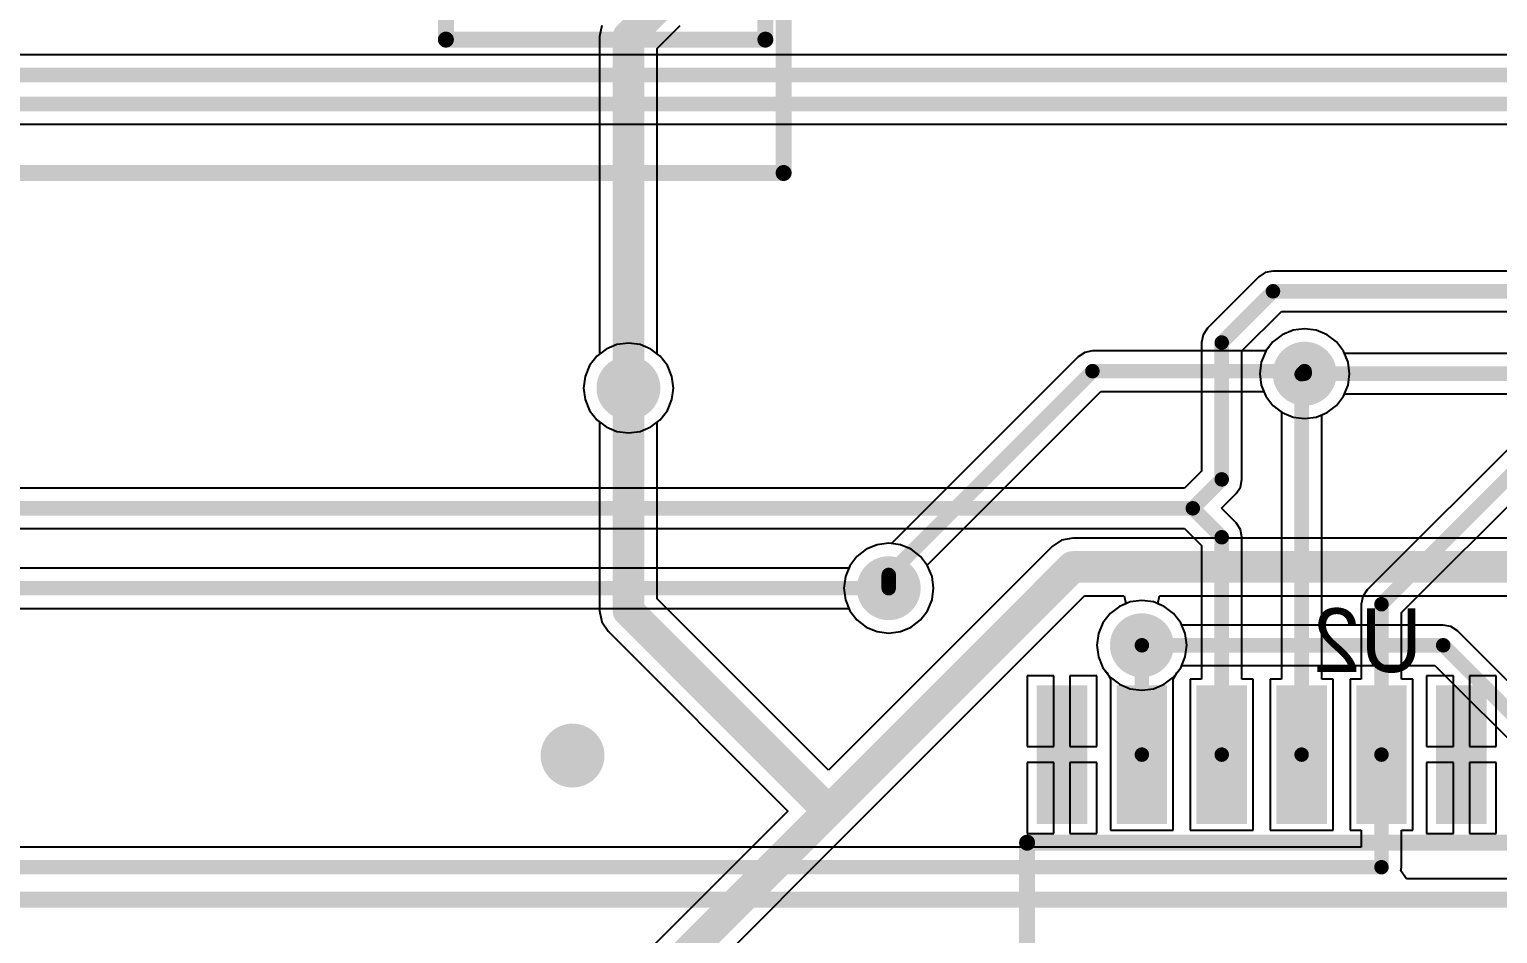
# Model space of a CAD drawing. Header units: millimetres. Extents: x -0.4 to 7.76, y -3.34 to 0.42.
# Drawn here: x 3.158 to 4.077, y -2.164 to -1.598 of the extents above; entities that cross this region are included whole.
import ezdxf

# ---------------------------------------------------------------- set-up
doc = ezdxf.new("R2010")
doc.units = ezdxf.units.MM
doc.header["$MEASUREMENT"] = 0
for name, color, linetype in [('BottomLayer', 5, 'Continuous'), ('BottomOverlay', 54, 'Continuous'), ('BottomPaste', 16, 'Continuous'), ('BottomSolder', 6, 'Continuous'), ('MultiLayer', 9, 'Continuous'), ('TopLayer', 1, 'Continuous'), ('ViaHoleLayer', 16, 'Continuous')]:
    doc.layers.add(name, color=color, linetype=linetype)

# ---------------------------------------------------------------- blocks, each defined once
blk = doc.blocks.new('ESP_01_ESP8266_B_9')
at = {"layer": 'BottomOverlay', "const_width": 0.01}
for points in [[(0.28543, 0.49213), (-0.28543, 0.49213)], [(0.28543, -0.49213), (0.28543, 0.49213)], [(0.20197, 0.48071), (-0.19804, 0.48071)], [(0.20197, 0.28071), (0.20197, 0.48071)], [(0.20197, 0.28071), (-0.19804, 0.28071)]]:
    blk.add_lwpolyline(points, dxfattribs=at)
at = {"layer": 'BottomOverlay', "const_width": 0.005}
for points in [[(0.28293, 0.49213, 1), (0.28793, 0.49213, 1)], [(0.28293, 0.49213, 1), (0.28793, 0.49213, 1)], [(0.19947, 0.48071, 1), (0.20447, 0.48071, 1)], [(0.19947, 0.48071, 1), (0.20447, 0.48071, 1)], [(0.19947, 0.28071, 1), (0.20447, 0.28071, 1)], [(0.19947, 0.28071, 1), (0.20447, 0.28071, 1)]]:
    blk.add_lwpolyline(points, format="xyb", close=True, dxfattribs=at)
blk = doc.blocks.new('MCP3008_I_SL_B_19')
at = {"layer": 'BottomLayer'}
for points in [[(-0.14567, 0.16319), (-0.06693, 0.16319), (-0.14567, 0.18681), (-0.06693, 0.18681)], [(0.06693, 0.16319), (0.14567, 0.16319), (0.06693, 0.18681), (0.14567, 0.18681)], [(-0.14567, 0.11319), (-0.06693, 0.11319), (-0.14567, 0.13681), (-0.06693, 0.13681)], [(0.06693, 0.11319), (0.14567, 0.11319), (0.06693, 0.13681), (0.14567, 0.13681)], [(-0.14567, 0.06319), (-0.06693, 0.06319), (-0.14567, 0.08681), (-0.06693, 0.08681)], [(0.06693, 0.06319), (0.14567, 0.06319), (0.06693, 0.08681), (0.14567, 0.08681)], [(-0.14567, 0.01319), (-0.06693, 0.01319), (-0.14567, 0.03681), (-0.06693, 0.03681)], [(0.06693, 0.01319), (0.14567, 0.01319), (0.06693, 0.03681), (0.14567, 0.03681)], [(-0.14567, -0.03681), (-0.06693, -0.03681), (-0.14567, -0.01319), (-0.06693, -0.01319)], [(0.06693, -0.03681), (0.14567, -0.03681), (0.06693, -0.01319), (0.14567, -0.01319)], [(-0.14567, -0.08681), (-0.06693, -0.08681), (-0.14567, -0.06319), (-0.06693, -0.06319)], [(0.06693, -0.08681), (0.14567, -0.08681), (0.06693, -0.06319), (0.14567, -0.06319)], [(-0.14567, -0.13681), (-0.06693, -0.13681), (-0.14567, -0.11319), (-0.06693, -0.11319)], [(0.06693, -0.13681), (0.14567, -0.13681), (0.06693, -0.11319), (0.14567, -0.11319)], [(-0.14567, -0.18681), (-0.06693, -0.18681), (-0.14567, -0.16319), (-0.06693, -0.16319)], [(0.06693, -0.18681), (0.14567, -0.18681), (0.06693, -0.16319), (0.14567, -0.16319)]]:
    blk.add_solid(points, dxfattribs=at)
at = {"layer": 'BottomOverlay', "const_width": 0.01}
for points in [[(-0.05119, 0.19683), (0.05119, 0.19683)], [(-0.05119, 0.19683), (-0.05119, -0.19684)], [(0.05119, 0.19683), (0.05119, -0.19684)], [(-0.05119, -0.19684), (-0.01969, -0.19684)], [(0.01969, -0.19684), (0.05119, -0.19684)]]:
    blk.add_lwpolyline(points, dxfattribs=at)
at = {"layer": 'BottomOverlay', "const_width": 0.005}
for points in [[(-0.05369, 0.19683, 1), (-0.04869, 0.19683, 1)], [(-0.05369, 0.19683, 1), (-0.04869, 0.19683, 1)], [(0.04869, 0.19683, 1), (0.05369, 0.19683, 1)], [(0.04869, 0.19683, 1), (0.05369, 0.19683, 1)], [(-0.05369, -0.19684, 1), (-0.04869, -0.19684, 1)], [(-0.05369, -0.19684, 1), (-0.04869, -0.19684, 1)], [(-0.02219, -0.19684, 1), (-0.01719, -0.19684, 1)], [(-0.02219, -0.19685, 1), (-0.01719, -0.19685, 1)], [(0.01719, -0.19684, 1), (0.02219, -0.19684, 1)], [(0.01719, -0.19685, 1), (0.02219, -0.19685, 1)], [(0.04869, -0.19684, 1), (0.05369, -0.19684, 1)], [(0.04869, -0.19684, 1), (0.05369, -0.19684, 1)]]:
    blk.add_lwpolyline(points, format="xyb", close=True, dxfattribs=at)
at = {"layer": 'BottomOverlay', "const_width": 0.01}
blk.add_lwpolyline([(-0.01969, -0.19685, -1), (0.01969, -0.19685)], format="xyb", dxfattribs=at)
at = {"layer": 'BottomPaste'}
for points in [[(-0.14567, 0.16319), (-0.06693, 0.16319), (-0.14567, 0.18681), (-0.06693, 0.18681)], [(0.06693, 0.16319), (0.14567, 0.16319), (0.06693, 0.18681), (0.14567, 0.18681)], [(-0.14567, 0.11319), (-0.06693, 0.11319), (-0.14567, 0.13681), (-0.06693, 0.13681)], [(0.06693, 0.11319), (0.14567, 0.11319), (0.06693, 0.13681), (0.14567, 0.13681)], [(-0.14567, 0.06319), (-0.06693, 0.06319), (-0.14567, 0.08681), (-0.06693, 0.08681)], [(0.06693, 0.06319), (0.14567, 0.06319), (0.06693, 0.08681), (0.14567, 0.08681)], [(-0.14567, 0.01319), (-0.06693, 0.01319), (-0.14567, 0.03681), (-0.06693, 0.03681)], [(0.06693, 0.01319), (0.14567, 0.01319), (0.06693, 0.03681), (0.14567, 0.03681)], [(-0.14567, -0.03681), (-0.06693, -0.03681), (-0.14567, -0.01319), (-0.06693, -0.01319)], [(0.06693, -0.03681), (0.14567, -0.03681), (0.06693, -0.01319), (0.14567, -0.01319)], [(-0.14567, -0.08681), (-0.06693, -0.08681), (-0.14567, -0.06319), (-0.06693, -0.06319)], [(0.06693, -0.08681), (0.14567, -0.08681), (0.06693, -0.06319), (0.14567, -0.06319)], [(-0.14567, -0.13681), (-0.06693, -0.13681), (-0.14567, -0.11319), (-0.06693, -0.11319)], [(0.06693, -0.13681), (0.14567, -0.13681), (0.06693, -0.11319), (0.14567, -0.11319)], [(-0.14567, -0.18681), (-0.06693, -0.18681), (-0.14567, -0.16319), (-0.06693, -0.16319)], [(0.06693, -0.18681), (0.14567, -0.18681), (0.06693, -0.16319), (0.14567, -0.16319)]]:
    blk.add_solid(points, dxfattribs=at)
at = {"layer": 'BottomSolder'}
for points in [[(-0.14967, 0.15919), (-0.06293, 0.15919), (-0.14967, 0.19081), (-0.06293, 0.19081)], [(0.06293, 0.15919), (0.14967, 0.15919), (0.06293, 0.19081), (0.14967, 0.19081)], [(-0.14967, 0.10919), (-0.06293, 0.10919), (-0.14967, 0.14081), (-0.06293, 0.14081)], [(0.06293, 0.10919), (0.14967, 0.10919), (0.06293, 0.14081), (0.14967, 0.14081)], [(-0.14967, 0.05919), (-0.06293, 0.05919), (-0.14967, 0.09081), (-0.06293, 0.09081)], [(0.06293, 0.05919), (0.14967, 0.05919), (0.06293, 0.09081), (0.14967, 0.09081)], [(-0.14967, 0.00919), (-0.06293, 0.00919), (-0.14967, 0.04081), (-0.06293, 0.04081)], [(0.06293, 0.00919), (0.14967, 0.00919), (0.06293, 0.04081), (0.14967, 0.04081)], [(-0.14967, -0.04081), (-0.06293, -0.04081), (-0.14967, -0.00919), (-0.06293, -0.00919)], [(0.06293, -0.04081), (0.14967, -0.04081), (0.06293, -0.00919), (0.14967, -0.00919)], [(-0.14967, -0.09081), (-0.06293, -0.09081), (-0.14967, -0.05919), (-0.06293, -0.05919)], [(0.06293, -0.09081), (0.14967, -0.09081), (0.06293, -0.05919), (0.14967, -0.05919)], [(-0.14967, -0.14081), (-0.06293, -0.14081), (-0.14967, -0.10919), (-0.06293, -0.10919)], [(0.06293, -0.14081), (0.14967, -0.14081), (0.06293, -0.10919), (0.14967, -0.10919)], [(-0.14967, -0.19081), (-0.06293, -0.19081), (-0.14967, -0.15919), (-0.06293, -0.15919)], [(0.06293, -0.19081), (0.14967, -0.19081), (0.06293, -0.15919), (0.14967, -0.15919)]]:
    blk.add_solid(points, dxfattribs=at)

msp = doc.modelspace()

# ---------------------------------------------------------------- linework, layer by layer
at = {"layer": 'BottomLayer'}
for p, q in [((3.51604, -1.59576), (3.51467, -1.60268)), ((3.5508, -1.61016), (3.56506, -1.5959)), ((3.51467, -1.60268), (3.51467, -1.8014)), ((3.5508, -1.8014), (3.5508, -1.61016)), ((3.92726, -1.75318), (3.89517, -1.78527)), ((3.93136, -1.75044), (3.92726, -1.75318)), ((3.9362, -1.74948), (3.93136, -1.75044)), ((4.63442, -1.74948), (3.9362, -1.74948)), ((3.91675, -1.79945), (3.94143, -1.77477)), ((3.94143, -1.77477), (4.63442, -1.77477)), ((3.89243, -1.78937), (3.89146, -1.79421)), ((3.89517, -1.78527), (3.89243, -1.78937)), ((3.89243, -1.78937), (3.89243, -1.78937)), ((3.94195, -1.78935), (3.93612, -1.79382)), ((3.94873, -1.78654), (3.94195, -1.78935)), ((3.956, -1.78559), (3.94873, -1.78654)), ((3.96328, -1.78654), (3.956, -1.78559)), ((3.97006, -1.78935), (3.96328, -1.78654)), ((3.97588, -1.79382), (3.97006, -1.78935)), ((3.51467, -1.8014), (3.51285, -1.8028)), ((3.55261, -1.8028), (3.5508, -1.8014)), ((3.89146, -1.79421), (3.89146, -1.8746)), ((3.91675, -1.87984), (3.91675, -1.79945)), ((3.93166, -1.79964), (3.92885, -1.80642)), ((3.93612, -1.79382), (3.93166, -1.79964)), ((3.98035, -1.79964), (3.97588, -1.79382)), ((3.98094, -1.80106), (3.98035, -1.79964)), ((4.8327, -1.80106), (3.98094, -1.80106)), ((3.50838, -1.80862), (3.50558, -1.8154)), ((3.51285, -1.8028), (3.50838, -1.80862)), ((3.55708, -1.80862), (3.55261, -1.8028)), ((3.55989, -1.8154), (3.55708, -1.80862)), ((3.92885, -1.80642), (3.92789, -1.8137)), ((3.50558, -1.8154), (3.50462, -1.82268)), ((3.56085, -1.82268), (3.55989, -1.8154)), ((3.92789, -1.8137), (3.92885, -1.82098)), ((3.50462, -1.82268), (3.50558, -1.82995)), ((3.55989, -1.82995), (3.56085, -1.82268)), ((3.92885, -1.82098), (3.93166, -1.82776)), ((3.93166, -1.82776), (3.93612, -1.83358)), ((3.97588, -1.83358), (3.98035, -1.82776)), ((3.98035, -1.82776), (3.98094, -1.82634)), ((3.98094, -1.82634), (4.1108, -1.82634)), ((3.50558, -1.82995), (3.50838, -1.83673)), ((3.50838, -1.83673), (3.51285, -1.84256)), ((3.55261, -1.84256), (3.55708, -1.83673)), ((3.55708, -1.83673), (3.55989, -1.82995)), ((3.93612, -1.83358), (3.94146, -1.83768)), ((3.94146, -1.83768), (3.94146, -2.00484)), ((3.96675, -1.83942), (3.97006, -1.83805)), ((3.97006, -1.83805), (3.97588, -1.83358)), ((4.11287, -1.83134), (3.99517, -1.94905)), ((3.51285, -1.84256), (3.51868, -1.84703)), ((3.51868, -1.84703), (3.52546, -1.84983)), ((3.54001, -1.84983), (3.54679, -1.84703)), ((3.54679, -1.84703), (3.55261, -1.84256)), ((3.96675, -2.00484), (3.96675, -1.83942)), ((3.52546, -1.84983), (3.53273, -1.85079)), ((3.53273, -1.85079), (3.54001, -1.84983)), ((4.01675, -1.96323), (4.13002, -1.84997)), ((3.89146, -1.8746), (3.88076, -1.88531)), ((3.91579, -1.88468), (3.91675, -1.87984)), ((3.88076, -1.88531), (2.79839, -1.88531)), ((3.90388, -1.89795), (3.91305, -1.88878)), ((3.91305, -1.88878), (3.91579, -1.88468)), ((3.91305, -1.90712), (3.90388, -1.89795)), ((2.79489, -1.9106), (3.88076, -1.9106)), ((3.88076, -1.9106), (3.89146, -1.9213)), ((3.91579, -1.91122), (3.91305, -1.90712)), ((3.91675, -1.91606), (3.91579, -1.91122)), ((3.68837, -1.9208), (3.68159, -1.9236)), ((3.69565, -1.91984), (3.68837, -1.9208)), ((3.70292, -1.9208), (3.69565, -1.91984)), ((3.7097, -1.9236), (3.70292, -1.9208)), ((3.91675, -2.00484), (3.91675, -1.91606)), ((3.67577, -1.92807), (3.6713, -1.9339)), ((3.68159, -1.9236), (3.67577, -1.92807)), ((3.71553, -1.92807), (3.7097, -1.9236)), ((3.71999, -1.9339), (3.71553, -1.92807)), ((3.89146, -1.9213), (3.89146, -2.00484)), ((3.67071, -1.93531), (2.78033, -1.93531)), ((3.6713, -1.9339), (3.67071, -1.93531)), ((3.7228, -1.94068), (3.71999, -1.9339)), ((3.72376, -1.94795), (3.7228, -1.94068)), ((3.7228, -1.95523), (3.72376, -1.94795)), ((3.71999, -1.96201), (3.7228, -1.95523)), ((3.84684, -1.9565), (3.84006, -1.95931)), ((3.85412, -1.95554), (3.84684, -1.9565)), ((3.86139, -1.9565), (3.85412, -1.95554)), ((3.86817, -1.95931), (3.86139, -1.9565)), ((3.99243, -1.95315), (3.99146, -1.95799)), ((3.99517, -1.94905), (3.99243, -1.95315)), ((2.77684, -1.9606), (3.67071, -1.9606)), ((3.67071, -1.9606), (3.6713, -1.96201)), ((3.6713, -1.96201), (3.67577, -1.96783)), ((3.71553, -1.96783), (3.71999, -1.96201)), ((3.83424, -1.96378), (3.82977, -1.9696)), ((3.84006, -1.95931), (3.83424, -1.96378)), ((3.874, -1.96378), (3.86817, -1.95931)), ((3.87847, -1.9696), (3.874, -1.96378)), ((3.99146, -1.95799), (3.99146, -2.00484)), ((4.01675, -2.00484), (4.01675, -1.96323)), ((3.67577, -1.96783), (3.68159, -1.9723)), ((3.68159, -1.9723), (3.68837, -1.97511)), ((3.68837, -1.97511), (3.69565, -1.97607)), ((3.69565, -1.97607), (3.70292, -1.97511)), ((3.70292, -1.97511), (3.7097, -1.9723)), ((3.7097, -1.9723), (3.71553, -1.96783)), ((3.82977, -1.9696), (3.82696, -1.97638)), ((3.88127, -1.97638), (3.87847, -1.9696)), ((3.82696, -1.97638), (3.826, -1.98366)), ((3.826, -1.98366), (3.82696, -1.99093)), ((3.88223, -1.98366), (3.88127, -1.97638)), ((3.88127, -1.99093), (3.88223, -1.98366)), ((3.82696, -1.99093), (3.82977, -1.99772)), ((3.87847, -1.99772), (3.88127, -1.99093)), ((3.79911, -2.00272), (3.7823, -2.00272)), ((3.7823, -2.00272), (3.7823, -2.04709)), ((3.79911, -2.04709), (3.79911, -2.00272)), ((3.82592, -2.00272), (3.80911, -2.00272)), ((3.80911, -2.00272), (3.80911, -2.04709)), ((3.82592, -2.04709), (3.82592, -2.00272)), ((3.82977, -1.99772), (3.83213, -2.00079)), ((3.83213, -2.00079), (3.83442, -2.00484)), ((3.87379, -2.00484), (3.8761, -2.0008)), ((3.8761, -2.0008), (3.87847, -1.99772)), ((4.04911, -2.00272), (4.0323, -2.00272)), ((4.0323, -2.00272), (4.0323, -2.04709)), ((4.04911, -2.04709), (4.04911, -2.00272)), ((4.07592, -2.00272), (4.05911, -2.00272)), ((4.05911, -2.00272), (4.05911, -2.04709)), ((4.07592, -2.04709), (4.07592, -2.00272)), ((3.83442, -2.00484), (3.83442, -2.09933)), ((3.87379, -2.09933), (3.87379, -2.00484)), ((3.89146, -2.00484), (3.88442, -2.00484)), ((3.88442, -2.00484), (3.88442, -2.09933)), ((3.92379, -2.00484), (3.91675, -2.00484)), ((3.92379, -2.09933), (3.92379, -2.00484)), ((3.94146, -2.00484), (3.93442, -2.00484)), ((3.93442, -2.00484), (3.93442, -2.09933)), ((3.97379, -2.00484), (3.96675, -2.00484)), ((3.97379, -2.09933), (3.97379, -2.00484)), ((3.99146, -2.00484), (3.98442, -2.00484)), ((3.98442, -2.00484), (3.98442, -2.09933)), ((4.02379, -2.00484), (4.01675, -2.00484)), ((4.02379, -2.09933), (4.02379, -2.00484)), ((3.7823, -2.04709), (3.79911, -2.04709)), ((3.80911, -2.04709), (3.82592, -2.04709)), ((4.0323, -2.04709), (4.04911, -2.04709)), ((4.05911, -2.04709), (4.07592, -2.04709)), ((3.79911, -2.05709), (3.7823, -2.05709)), ((3.7823, -2.05709), (3.7823, -2.10146)), ((3.79911, -2.10146), (3.79911, -2.05709)), ((3.82592, -2.05709), (3.80911, -2.05709)), ((3.80911, -2.05709), (3.80911, -2.10146)), ((3.82592, -2.10146), (3.82592, -2.05709)), ((4.04911, -2.05709), (4.0323, -2.05709)), ((4.0323, -2.05709), (4.0323, -2.10146)), ((4.04911, -2.10146), (4.04911, -2.05709)), ((4.07592, -2.05709), (4.05911, -2.05709)), ((4.05911, -2.05709), (4.05911, -2.10146)), ((4.07592, -2.10146), (4.07592, -2.05709)), ((3.7823, -2.10146), (3.79911, -2.10146)), ((3.80911, -2.10146), (3.82592, -2.10146)), ((3.83442, -2.09933), (3.87379, -2.09933)), ((3.88442, -2.09933), (3.92379, -2.09933)), ((3.93442, -2.09933), (3.97379, -2.09933)), ((3.98442, -2.09933), (3.99146, -2.09933)), ((3.99146, -2.09933), (3.99146, -2.10991)), ((4.01675, -2.12255), (4.01675, -2.09933)), ((4.01675, -2.09933), (4.02379, -2.09933)), ((4.0323, -2.10146), (4.04911, -2.10146)), ((4.05911, -2.10146), (4.07592, -2.10146)), ((3.99146, -2.10991), (2.89438, -2.10991)), ((4.01632, -2.12473), (4.01675, -2.12255)), ((4.01978, -2.12973), (4.01632, -2.12473)), ((4.38298, -2.12973), (4.01978, -2.12973))]:
    msp.add_line(p, q, dxfattribs=at)
for points, const_width in [([(3.53273, -1.60268), (3.57773, -1.55768)], 0.01969), ([(3.53273, -1.82268), (3.53273, -1.60268)], 0.01969), ([(3.90411, -1.79421), (3.9362, -1.76213)], 0.00906), ([(3.9362, -1.76213), (4.72576, -1.76213)], 0.00906), ([(3.90411, -1.87984), (3.90411, -1.79421)], 0.00906), ([(3.95411, -2.05209), (3.95411, -1.81402)], 0.00906), ([(3.956, -1.8137), (4.84132, -1.8137)], 0.00906), ([(4.00411, -1.95799), (4.12478, -1.83732)], 0.00906), ([(3.886, -1.89795), (3.90411, -1.87984)], 0.00906), ([(2.79247, -1.89795), (3.886, -1.89795)], 0.00906), ([(3.886, -1.89795), (3.90411, -1.91606)], 0.00906), ([(3.90411, -2.05209), (3.90411, -1.91606)], 0.00906), ([(2.77442, -1.94795), (3.69565, -1.94795)], 0.00906), ([(4.00411, -2.05209), (4.00411, -1.95799)], 0.00906), ([(3.85411, -2.05209), (3.85412, -1.98366)], 0.00906), ([(4.00411, -2.12255), (4.00411, -2.05209)], 0.00906), ([(2.88846, -2.12255), (4.00411, -2.12255)], 0.00906), ([(2.79988, -2.14286), (4.38842, -2.14286)], 0.01)]:
    msp.add_lwpolyline(points, dxfattribs=dict(at, const_width=const_width))
for points, const_width in [([(3.52781, -1.60268, 1), (3.53765, -1.60268, 1)], 0.00984), ([(3.52781, -1.60268, 1), (3.53765, -1.60268, 1)], 0.00984), ([(3.93393, -1.76213, 1), (3.93846, -1.76213, 1)], 0.00453), ([(3.93393, -1.76213, 1), (3.93846, -1.76213, 1)], 0.00453), ([(3.90185, -1.79421, 1), (3.90637, -1.79421, 1)], 0.00453), ([(3.90185, -1.79421, 1), (3.90637, -1.79421, 1)], 0.00453), ([(3.946, -1.8137, 1), (3.966, -1.8137, 1)], 0.02), ([(3.52273, -1.82268, 1), (3.54273, -1.82268, 1)], 0.02), ([(3.95185, -1.81402, 1), (3.95637, -1.81402, 1)], 0.00453), ([(3.95374, -1.8137, 1), (3.95827, -1.8137, 1)], 0.00453), ([(3.52781, -1.82268, 1), (3.53765, -1.82268, 1)], 0.00984), ([(3.90185, -1.87984, 1), (3.90637, -1.87984, 1)], 0.00453), ([(3.90185, -1.87984, 1), (3.90637, -1.87984, 1)], 0.00453), ([(3.88374, -1.89795, 1), (3.88826, -1.89795, 1)], 0.00453), ([(3.88374, -1.89795, 1), (3.88826, -1.89795, 1)], 0.00453), ([(3.88374, -1.89795, 1), (3.88826, -1.89795, 1)], 0.00453), ([(3.90185, -1.91606, 1), (3.90637, -1.91606, 1)], 0.00453), ([(3.90185, -1.91606, 1), (3.90637, -1.91606, 1)], 0.00453), ([(3.68565, -1.94795, 1), (3.70565, -1.94795, 1)], 0.02), ([(3.69338, -1.94795, 1), (3.69791, -1.94795, 1)], 0.00453), ([(4.00185, -1.95799, 1), (4.00637, -1.95799, 1)], 0.00453), ([(4.00185, -1.95799, 1), (4.00637, -1.95799, 1)], 0.00453), ([(3.84412, -1.98366, 1), (3.86412, -1.98366, 1)], 0.02), ([(3.85185, -1.98366, 1), (3.85638, -1.98366, 1)], 0.00453), ([(3.48773, -2.05268, 1), (3.50773, -2.05268, 1)], 0.02), ([(3.85185, -2.05209, 1), (3.85637, -2.05209, 1)], 0.00453), ([(3.90185, -2.05209, 1), (3.90637, -2.05209, 1)], 0.00453), ([(3.95185, -2.05209, 1), (3.95637, -2.05209, 1)], 0.00453), ([(4.00185, -2.05209, 1), (4.00637, -2.05209, 1)], 0.00453), ([(4.00185, -2.05209, 1), (4.00637, -2.05209, 1)], 0.00453), ([(4.00185, -2.12255, 1), (4.00637, -2.12255, 1)], 0.00453), ([(4.00185, -2.12255, 1), (4.00637, -2.12255, 1)], 0.00453)]:
    msp.add_lwpolyline(points, format="xyb", close=True, dxfattribs=dict(at, const_width=const_width))
at = {"layer": 'MultiLayer', "const_width": 0.02}
for points in [[(3.946, -1.8137, 1), (3.966, -1.8137, 1)], [(3.52273, -1.82268, 1), (3.54273, -1.82268, 1)], [(3.68565, -1.94795, 1), (3.70565, -1.94795, 1)], [(3.84412, -1.98366, 1), (3.86412, -1.98366, 1)], [(3.48773, -2.05268, 1), (3.50773, -2.05268, 1)]]:
    msp.add_lwpolyline(points, format="xyb", close=True, dxfattribs=at)
at = {"layer": 'TopLayer'}
for p, q in [((4.49695, -1.61417), (1.98465, -1.61417)), ((1.99572, -1.65757), (4.445, -1.65757)), ((3.94195, -1.78935), (3.93612, -1.79382)), ((3.94873, -1.78654), (3.94195, -1.78935)), ((3.956, -1.78559), (3.94873, -1.78654)), ((3.96328, -1.78654), (3.956, -1.78559)), ((3.97006, -1.78935), (3.96328, -1.78654)), ((3.97588, -1.79382), (3.97006, -1.78935)), ((3.51868, -1.79833), (3.51285, -1.8028)), ((3.52546, -1.79552), (3.51868, -1.79833)), ((3.53273, -1.79456), (3.52546, -1.79552)), ((3.54001, -1.79552), (3.53273, -1.79456)), ((3.54679, -1.79833), (3.54001, -1.79552)), ((3.55261, -1.8028), (3.54679, -1.79833)), ((3.81833, -1.80044), (3.81423, -1.80318)), ((3.82317, -1.79948), (3.81833, -1.80044)), ((3.93178, -1.79948), (3.82317, -1.79948)), ((3.93612, -1.79382), (3.93178, -1.79948)), ((3.98035, -1.79964), (3.97588, -1.79382)), ((3.98316, -1.80642), (3.98035, -1.79964)), ((3.50838, -1.80862), (3.50558, -1.8154)), ((3.51285, -1.8028), (3.50838, -1.80862)), ((3.55708, -1.80862), (3.55261, -1.8028)), ((3.55989, -1.8154), (3.55708, -1.80862)), ((3.81423, -1.80318), (3.69735, -1.92006)), ((3.98412, -1.8137), (3.98316, -1.80642)), ((3.50558, -1.8154), (3.50462, -1.82268)), ((3.56085, -1.82268), (3.55989, -1.8154)), ((3.98316, -1.82098), (3.98412, -1.8137)), ((3.50462, -1.82268), (3.50558, -1.82995)), ((3.55989, -1.82995), (3.56085, -1.82268)), ((3.71968, -1.93349), (3.82841, -1.82477)), ((3.82841, -1.82477), (3.93042, -1.82477)), ((3.93042, -1.82477), (3.93166, -1.82776)), ((3.93166, -1.82776), (3.93612, -1.83358)), ((3.97588, -1.83358), (3.98035, -1.82776)), ((3.98035, -1.82776), (3.98316, -1.82098)), ((3.50558, -1.82995), (3.50838, -1.83673)), ((3.50838, -1.83673), (3.51285, -1.84256)), ((3.55261, -1.84256), (3.55708, -1.83673)), ((3.55708, -1.83673), (3.55989, -1.82995)), ((3.93612, -1.83358), (3.94195, -1.83805)), ((3.94195, -1.83805), (3.94873, -1.84086)), ((3.96328, -1.84086), (3.97006, -1.83805)), ((3.97006, -1.83805), (3.97588, -1.83358)), ((3.51285, -1.84256), (3.51467, -1.84395)), ((3.51467, -1.84395), (3.51467, -1.96213)), ((3.5508, -1.84395), (3.55261, -1.84256)), ((3.5508, -1.95465), (3.5508, -1.84395)), ((3.94873, -1.84086), (3.956, -1.84181)), ((3.956, -1.84181), (3.96328, -1.84086)), ((3.68837, -1.9208), (3.68159, -1.9236)), ((3.69565, -1.91984), (3.68837, -1.9208)), ((3.69735, -1.92006), (3.69565, -1.91984)), ((3.80389, -1.91791), (3.79803, -1.92183)), ((3.81081, -1.91654), (3.80389, -1.91791)), ((4.13284, -1.91654), (3.81081, -1.91654)), ((3.79803, -1.92183), (3.65801, -2.06186)), ((3.67577, -1.92807), (3.6713, -1.9339)), ((3.68159, -1.9236), (3.67577, -1.92807)), ((3.6713, -1.9339), (3.66849, -1.94068)), ((3.71999, -1.9339), (3.71968, -1.93349)), ((3.7228, -1.94068), (3.71999, -1.9339)), ((3.66849, -1.94068), (3.66753, -1.94795)), ((3.66753, -1.94795), (3.66849, -1.95523)), ((3.72376, -1.94795), (3.7228, -1.94068)), ((3.7228, -1.95523), (3.72376, -1.94795)), ((3.65801, -2.06186), (3.5508, -1.95465)), ((3.66849, -1.95523), (3.6713, -1.96201)), ((3.67078, -2.10018), (3.81829, -1.95267)), ((3.71999, -1.96201), (3.7228, -1.95523)), ((3.81829, -1.95267), (3.84304, -1.95267)), ((3.84403, -1.95767), (3.84006, -1.95931)), ((3.84304, -1.95267), (3.84403, -1.95767)), ((3.8642, -1.95767), (3.8652, -1.95267)), ((3.86817, -1.95931), (3.8642, -1.95767)), ((3.8652, -1.95267), (4.13284, -1.95267)), ((3.51467, -1.96213), (3.51604, -1.96904)), ((3.6713, -1.96201), (3.67577, -1.96783)), ((3.71553, -1.96783), (3.71999, -1.96201)), ((3.83424, -1.96378), (3.82977, -1.9696)), ((3.84006, -1.95931), (3.83424, -1.96378)), ((3.874, -1.96378), (3.86817, -1.95931)), ((3.87847, -1.9696), (3.874, -1.96378)), ((3.51604, -1.96904), (3.51996, -1.9749)), ((3.51996, -1.9749), (3.63246, -2.0874)), ((3.67577, -1.96783), (3.68159, -1.9723)), ((3.68159, -1.9723), (3.68837, -1.97511)), ((3.68837, -1.97511), (3.69565, -1.97607)), ((3.69565, -1.97607), (3.70292, -1.97511)), ((3.70292, -1.97511), (3.7097, -1.9723)), ((3.7097, -1.9723), (3.71553, -1.96783)), ((3.82977, -1.9696), (3.82696, -1.97638)), ((3.87905, -1.97101), (3.87847, -1.9696)), ((4.04277, -1.97101), (3.87905, -1.97101)), ((4.04761, -1.97198), (4.04277, -1.97101)), ((4.05171, -1.97472), (4.04761, -1.97198)), ((4.21269, -2.1357), (4.05171, -1.97472)), ((3.82696, -1.97638), (3.826, -1.98366)), ((3.826, -1.98366), (3.82696, -1.99093)), ((3.82696, -1.99093), (3.82977, -1.99772)), ((3.82977, -1.99772), (3.83424, -2.00354)), ((3.83424, -2.00354), (3.84006, -2.00801)), ((3.86817, -2.00801), (3.874, -2.00354)), ((3.874, -2.00354), (3.87847, -1.99772)), ((3.87847, -1.99772), (3.87905, -1.9963)), ((3.87905, -1.9963), (4.03753, -1.9963)), ((4.03753, -1.9963), (4.19852, -2.15729)), ((3.84006, -2.00801), (3.84684, -2.01081)), ((3.84684, -2.01081), (3.85412, -2.01177)), ((3.85412, -2.01177), (3.86139, -2.01081)), ((3.86139, -2.01081), (3.86817, -2.00801)), ((3.63246, -2.0874), (3.51533, -2.20453)), ((3.53558, -2.23537), (3.67078, -2.10018))]:
    msp.add_line(p, q, dxfattribs=at)
for points, const_width in [([(1.98465, -1.62682), (4.49695, -1.62682)], 0.00906), ([(1.99048, -1.64493), (4.4875, -1.64493)], 0.00906), ([(3.69565, -1.93965), (3.82317, -1.81212)], 0.00906), ([(3.82317, -1.81212), (3.956, -1.81212)], 0.00906), ([(3.95411, -1.81402), (3.956, -1.81212)], 0.00906), ([(3.956, -1.8137), (3.956, -1.81212)], 0.00906), ([(3.53273, -1.96213), (3.53273, -1.82268)], 0.01969), ([(3.65801, -2.0874), (3.81081, -1.9346)], 0.01969), ([(3.81081, -1.9346), (4.15411, -1.9346)], 0.01969), ([(3.69565, -1.94795), (3.69565, -1.93965)], 0.00906), ([(3.53273, -1.96213), (3.65801, -2.0874)], 0.01969), ([(3.85412, -1.98366), (4.04277, -1.98366)], 0.00906), ([(4.04277, -1.98366), (4.20746, -2.14835)], 0.00906), ([(3.52281, -2.2226), (3.65801, -2.0874)], 0.01969)]:
    msp.add_lwpolyline(points, dxfattribs=dict(at, const_width=const_width))
for points, const_width in [([(3.946, -1.8137, 1), (3.966, -1.8137, 1)], 0.02), ([(3.52273, -1.82268, 1), (3.54273, -1.82268, 1)], 0.02), ([(3.82091, -1.81212, 1), (3.82544, -1.81212, 1)], 0.00453), ([(3.82091, -1.81212, 1), (3.82544, -1.81212, 1)], 0.00453), ([(3.95185, -1.81402, 1), (3.95637, -1.81402, 1)], 0.00453), ([(3.95374, -1.81212, 1), (3.95827, -1.81212, 1)], 0.00453), ([(3.95374, -1.81212, 1), (3.95827, -1.81212, 1)], 0.00453), ([(3.95374, -1.81212, 1), (3.95827, -1.81212, 1)], 0.00453), ([(3.95374, -1.8137, 1), (3.95827, -1.8137, 1)], 0.00453), ([(3.52781, -1.82268, 1), (3.53765, -1.82268, 1)], 0.00984), ([(3.68565, -1.94795, 1), (3.70565, -1.94795, 1)], 0.02), ([(3.80589, -1.9346, 1), (3.81573, -1.9346, 1)], 0.00984), ([(3.80589, -1.9346, 1), (3.81573, -1.9346, 1)], 0.00984), ([(3.69338, -1.93965, 1), (3.69791, -1.93965, 1)], 0.00453), ([(3.69338, -1.93965, 1), (3.69791, -1.93965, 1)], 0.00453), ([(3.69338, -1.94795, 1), (3.69791, -1.94795, 1)], 0.00453), ([(3.52781, -1.96213, 1), (3.53765, -1.96213, 1)], 0.00984), ([(3.52781, -1.96213, 1), (3.53765, -1.96213, 1)], 0.00984), ([(3.84412, -1.98366, 1), (3.86412, -1.98366, 1)], 0.02), ([(3.85185, -1.98366, 1), (3.85638, -1.98366, 1)], 0.00453), ([(4.0405, -1.98366, 1), (4.04503, -1.98366, 1)], 0.00453), ([(4.0405, -1.98366, 1), (4.04503, -1.98366, 1)], 0.00453), ([(3.48773, -2.05268, 1), (3.50773, -2.05268, 1)], 0.02), ([(3.65308, -2.0874, 1), (3.66293, -2.0874, 1)], 0.00984), ([(3.65308, -2.0874, 1), (3.66293, -2.0874, 1)], 0.00984), ([(3.65308, -2.0874, 1), (3.66293, -2.0874, 1)], 0.00984)]:
    msp.add_lwpolyline(points, format="xyb", close=True, dxfattribs=dict(at, const_width=const_width))
at = {"layer": 'ViaHoleLayer', "const_width": 0.00957}
for points in [[(3.95122, -1.8137, 1), (3.96079, -1.8137, 1)], [(3.52795, -1.82268, 1), (3.53752, -1.82268, 1)], [(3.69086, -1.94795, 1), (3.70043, -1.94795, 1)], [(3.84933, -1.98366, 1), (3.8589, -1.98366, 1)], [(3.49295, -2.05268, 1), (3.50252, -2.05268, 1)]]:
    msp.add_lwpolyline(points, format="xyb", close=True, dxfattribs=at)

# ---------------------------------------------------------------- block references
for name, p, rotation in [('ESP_01_ESP8266_B_9', (3.13773, -1.40268), 270), ('MCP3008_I_SL_B_19', (3.97911, -2.15839), 90)]:
    msp.add_blockref(name, p, dxfattribs=dict(rotation=rotation))

# ---------------------------------------------------------------- texts
at = {"layer": 'BottomOverlay', "text_generation_flag": 2}
msp.add_text('U2', height=0.039894, dxfattribs=at).set_placement((4.02952, -2.00045))

doc.saveas('drawing.dxf')
